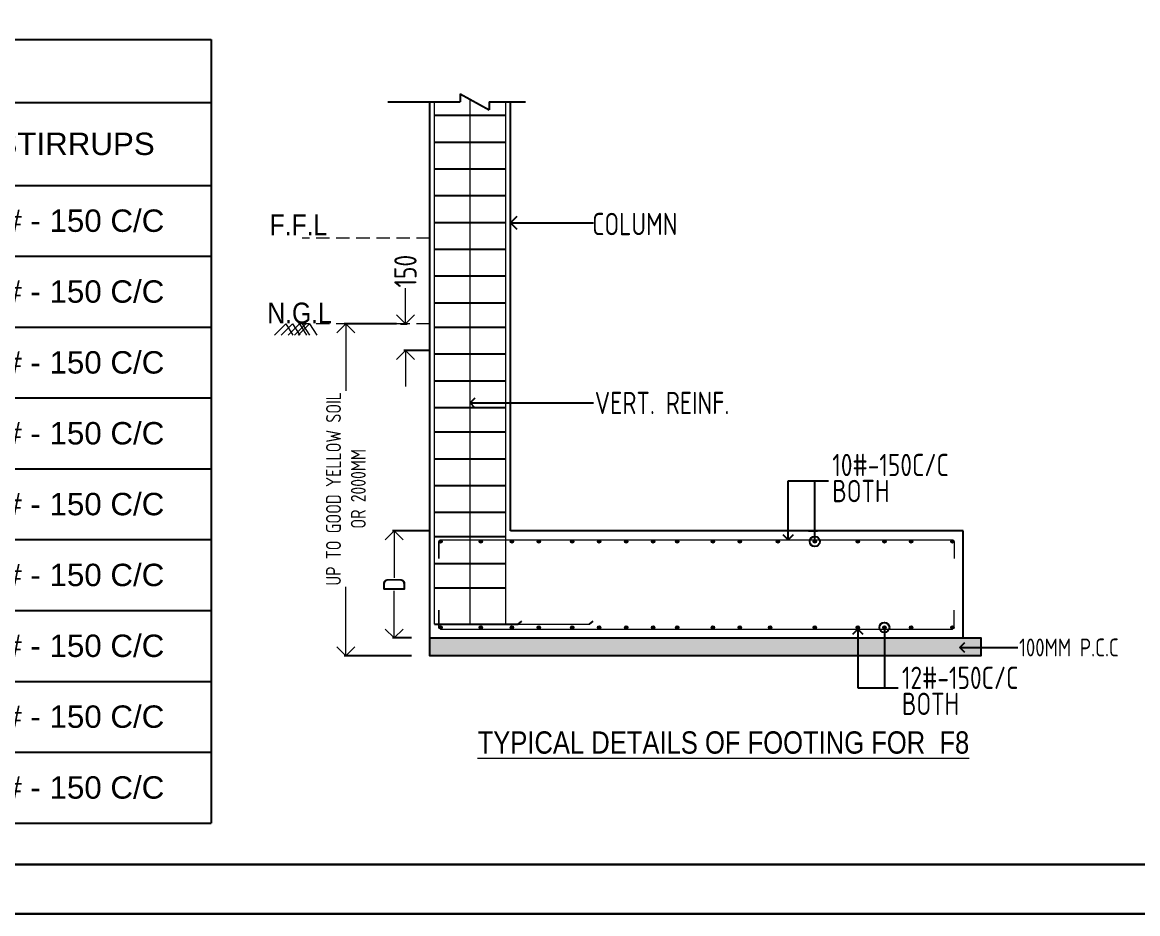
# Model space of a CAD drawing. Header units: inches. Extents: x -605 to 2991212, y -2872845 to 0.
# Drawn here: x 2431473 to 2443964, y -2658104 to -2648117 of the extents above; entities that cross this region are included whole.
import ezdxf
from ezdxf.enums import TextEntityAlignment as Align

# ---------------------------------------------------------------- set-up
doc = ezdxf.new("R2010")
doc.units = ezdxf.units.IN
doc.header["$LTSCALE"] = 600
doc.header["$MEASUREMENT"] = 0
doc.linetypes.add('HIDDEN', pattern=[0.375, 0.25, -0.125])
for name, color, linetype, lineweight in [('PV_TEXT_ROMANS', 7, 'Continuous', 0), ('rDIMension', 1, 'Continuous', 18), ('rPCC DASH', 9, 'HIDDEN', 15), ('rRCC 1', 3, 'Continuous', 25), ('rRCC 2', 40, 'Continuous', 15), ('rREINF 1', 1, 'Continuous', 25), ('rSHEET', 2, 'Continuous', 30), ('TEXT3', 7, 'Continuous', 30)]:
    doc.layers.add(name, color=color, linetype=linetype, lineweight=lineweight)
doc.layers.add('S&T_HATCH', color=7, linetype='Continuous')
doc.layers.add('see level', color=2, linetype='Continuous')
doc.styles.add('DIM', font='geniso.shx', dxfattribs={"width": 0.85})
doc.styles.add('J.P', font='ARIALN.TTF')
doc.styles.add('ROMANS', font='arial.ttf')
doc.styles.get("Standard").update_dxf_attribs({"font": 'arial.ttf'})
doc.dimstyles.new('ST-150', dxfattribs={"dimscale": 75, "dimtxt": 3, "dimasz": 2, "dimexe": 0.18, "dimexo": 0.0625, "dimgap": 0.2, "dimtad": 0, "dimdec": 0, "dimlfac": 2, "dimzin": 0, "dimdsep": 46, "dimtxsty": 'DIM', "dimblk": 'OPEN90', "dimcen": 0.09, "dimclrd": 256, "dimclrt": 7, "dimadec": 0, "dimazin": 0, "dimtfac": 1, "dimtdec": 0, "dimtofl": 0, "dimtmove": 0, "dimatfit": 3, "dimldrblk": 'OPEN90', "dimfxl": 1, "dimtolj": 1, "dimtzin": 0, "dimlwd": -1, "dimarcsym": 0})
doc.dimstyles.new('ST-50', dxfattribs={"dimscale": 100, "dimtxt": 2.5, "dimasz": 2, "dimexe": 0.18, "dimexo": 0.0625, "dimgap": 0.2, "dimtad": 0, "dimdec": 0, "dimlfac": 0.5, "dimzin": 0, "dimdsep": 46, "dimtxsty": 'DIM', "dimblk": 'OPEN90', "dimcen": 0.09, "dimclrd": 256, "dimclrt": 7, "dimadec": 0, "dimazin": 0, "dimtfac": 1, "dimtdec": 0, "dimtofl": 0, "dimtmove": 0, "dimatfit": 3, "dimldrblk": 'OPEN90', "dimfxl": 1, "dimtolj": 1, "dimtzin": 0, "dimlwd": -1, "dimarcsym": 0})

# ---------------------------------------------------------------- blocks, each defined once
blk = doc.blocks.new('*T1601')
at = {"layer": 'see level', "color": 0, "linetype": 'ByBlock', "lineweight": -2}
for p, q in [((0, 0), (11804.96564919146, 0)), ((0, 0), (0, -1634.244504391829)), ((11804.96564919146, 0), (11804.96564919146, -8778.54899590846)), ((0, -706.2156050933952), (11804.96564919146, -706.2156050933952)), ((2253.976252385664, -706.2156050933952), (2253.976252385664, -1634.244504391829)), ((3814.8367312598, -706.2156050933952), (3814.8367312598, -1634.244504391829)), ((5375.697210133936, -706.2156050933952), (5375.697210133936, -1634.244504391829)), ((8769.959162491754, -706.2156050933952), (8769.959162491754, -1634.244504391829)), ((0, -1634.244504391829), (11804.96564919146, -1634.244504391829)), ((0, -1634.244504391829), (0, -8778.54899590846)), ((2253.976252385664, -1634.244504391829), (2253.976252385664, -8778.54899590846)), ((3814.8367312598, -1634.244504391829), (3814.8367312598, -8778.54899590846)), ((5375.697210133936, -1634.244504391829), (5375.697210133936, -8778.54899590846)), ((8769.959162491754, -1634.244504391829), (8769.959162491754, -8778.54899590846)), ((0, -2428.056114560344), (11804.96564919146, -2428.056114560344)), ((0, -3221.867724728858), (11804.96564919146, -3221.867724728858)), ((0, -4015.679334897373), (11804.96564919146, -4015.679334897373)), ((0, -4809.490945065888), (11804.96564919146, -4809.490945065888)), ((0, -5603.302555234402), (11804.96564919146, -5603.302555234402)), ((0, -6397.114165402917), (11804.96564919146, -6397.114165402917)), ((0, -7190.925775571432), (11804.96564919146, -7190.925775571432)), ((0, -7984.737385739946), (11804.96564919146, -7984.737385739946)), ((0, -8778.54899590846), (11804.96564919146, -8778.54899590846))]:
    blk.add_line(p, q, dxfattribs=at)
at = {"layer": 'see level', "color": 0, "linetype": 'ByBlock'}
for s, insert, char_height, width, attachment_point in [('     PEDESTAL SCHEDULE', (55.90710117491064, -353.1078025466976), 346.8578841942526, 11693.15144684164, 4), ('PEDESTAL', (1126.988126192832, -1170.230054742612), 250.9348782386525, 2142.162050035843, 5), ('X', (3034.406491822732, -1170.230054742612), 250.9348782386525, 1449.046276524315, 5), ('Y', (4595.266970696868, -1170.230054742612), 250.9348782386525, 1449.046276524315, 5), ('MAIN STEEL', (7072.828186312845, -1170.230054742612), 250.9348782386525, 3282.447750007997, 5), ('STIRRUPS', (10287.46240584161, -1170.230054742612), 250.9348782386525, 2923.192284349888, 5), ('C1', (1126.988126192832, -2031.150309476086), 250.9348782386525, 2142.162050035843, 5), ('450', (3034.406491822732, -2031.150309476086), 250.9348782386525, 1449.046276524315, 5), ('230', (4595.266970696868, -2031.150309476086), 250.9348782386525, 1449.046276524315, 5), ('8-16 #', (7072.828186312845, -2031.150309476086), 250.9348782386525, 3282.447750007997, 5), ('8# - 150 C/C', (10287.46240584161, -2031.150309476086), 250.9348782386525, 2923.192284349888, 5), ('C2', (1126.988126192832, -2824.961919644601), 250.9348782386525, 2142.162050035843, 5), ('600', (3034.406491822732, -2824.961919644601), 250.9348782386525, 1449.046276524315, 5), ('230', (4595.266970696868, -2824.961919644601), 250.9348782386525, 1449.046276524315, 5), ('10-16 #', (7072.828186312845, -2824.961919644601), 250.9348782386525, 3282.447750007997, 5), ('8# - 150 C/C', (10287.46240584161, -2824.961919644601), 250.9348782386525, 2923.192284349888, 5), ('C3', (1126.988126192832, -3618.773529813116), 250.9348782386525, 2142.162050035843, 5), ('770', (3034.406491822732, -3618.773529813116), 250.9348782386525, 1449.046276524315, 5), ('350', (4595.266970696868, -3618.773529813116), 250.9348782386525, 1449.046276524315, 5), ('6-16 # + 6-12 #', (7072.828186312845, -3618.773529813116), 250.9348782386525, 3282.447750007997, 5), ('8# - 150 C/C', (10287.46240584161, -3618.773529813116), 250.9348782386525, 2923.192284349888, 5), ('C4', (1126.988126192832, -4412.58513998163), 250.9348782386525, 2142.162050035843, 5), ('800', (3034.406491822732, -4412.58513998163), 250.9348782386525, 1449.046276524315, 5), ('350', (4595.266970696868, -4412.58513998163), 250.9348782386525, 1449.046276524315, 5), ('6-16 # + 8-12 #', (7072.828186312845, -4412.58513998163), 250.9348782386525, 3282.447750007997, 5), ('8# - 150 C/C', (10287.46240584161, -4412.58513998163), 250.9348782386525, 2923.192284349888, 5), ('C5', (1126.988126192832, -5206.396750150146), 250.9348782386525, 2142.162050035843, 5), ('800', (3034.406491822732, -5206.396750150146), 250.9348782386525, 1449.046276524315, 5), ('400', (4595.266970696868, -5206.396750150146), 250.9348782386525, 1449.046276524315, 5), ('8-16 # + 8-12 #', (7072.828186312845, -5206.396750150146), 250.9348782386525, 3282.447750007997, 5), ('8# - 150 C/C', (10287.46240584161, -5206.396750150146), 250.9348782386525, 2923.192284349888, 5), ('C6', (1126.988126192832, -6000.20836031866), 250.9348782386525, 2142.162050035843, 5), ('770', (3034.406491822732, -6000.20836031866), 250.9348782386525, 1449.046276524315, 5), ('350', (4595.266970696868, -6000.20836031866), 250.9348782386525, 1449.046276524315, 5), ('8-16 # + 8-12 #', (7072.828186312845, -6000.20836031866), 250.9348782386525, 3282.447750007997, 5), ('8# - 150 C/C', (10287.46240584161, -6000.20836031866), 250.9348782386525, 2923.192284349888, 5), ('C7', (1126.988126192832, -6794.019970487175), 250.9348782386525, 2142.162050035843, 5), ('600', (3034.406491822732, -6794.019970487175), 250.9348782386525, 1449.046276524315, 5), ('250', (4595.266970696868, -6794.019970487175), 250.9348782386525, 1449.046276524315, 5), ('8-16 # + 4-12 #', (7072.828186312845, -6794.019970487175), 250.9348782386525, 3282.447750007997, 5), ('8# - 150 C/C', (10287.46240584161, -6794.019970487175), 250.9348782386525, 2923.192284349888, 5), ('C8', (1126.988126192832, -7587.831580655689), 250.9348782386525, 2142.162050035843, 5), ('380', (3034.406491822732, -7587.831580655689), 250.9348782386525, 1449.046276524315, 5), ('380', (4595.266970696868, -7587.831580655689), 250.9348782386525, 1449.046276524315, 5), ('{\\fArial|b0|i0|c0|p34;4-16 # + 4-12 #}', (7072.828186312845, -7587.831580655689), 250.9348782386525, 3282.447750007997, 5), ('8# - 150 C/C', (10287.46240584161, -7587.831580655689), 250.9348782386525, 2923.192284349888, 5), ('8# - 150 C/C', (10287.46240584161, -8381.643190824203), 250.9348782386525, 2923.192284349888, 5), ('FC', (1126.988126192832, -8381.643190824203), 250.9348782386525, 2142.162050035843, 5), ('230', (3034.406491822732, -8381.643190824203), 250.9348782386525, 1449.046276524315, 5), ('230', (4595.266970696868, -8381.643190824203), 250.9348782386525, 1449.046276524315, 5), ('4-12 #', (7072.828186312845, -8381.643190824203), 250.9348782386525, 3282.447750007997, 5)]:
    blk.add_mtext(s, dxfattribs=dict(at, insert=insert, char_height=char_height, width=width, attachment_point=attachment_point))
blk = doc.blocks.new('_Open90')
at = {"color": 0, "linetype": 'ByBlock', "lineweight": -2}
for p, q in [((0, 0), (-1, 0)), ((-0.5, 0.5), (0, 0)), ((0, 0), (-0.5, -0.5))]:
    blk.add_line(p, q, dxfattribs=at)
blk = doc.blocks.new('*D1652')
at = {"layer": 'Defpoints', "color": 0}
for p in [(2435096.702888671, -2651495.476463492), (2435670.800459459, -2651495.476463492), (2435838.470467321, -2655214.838681301)]:
    blk.add_point(p, dxfattribs=at)
at = {"layer": 'rDIMension', "color": 0, "lineweight": -2}
for p, q in [((2435664.550459459, -2651495.476463492), (2435078.702888671, -2651495.476463492)), ((2435832.220467321, -2655214.838681301), (2435078.702888671, -2655214.838681301))]:
    blk.add_line(p, q, dxfattribs=at)
at = {"layer": 'rDIMension'}
for p, q in [((2435096.702888671, -2651695.476463492), (2435096.702888671, -2652247.236857234)), ((2435096.702888671, -2655014.838681301), (2435096.702888671, -2654440.580957233))]:
    blk.add_line(p, q, dxfattribs=at)
at = {"layer": 'rDIMension', "xscale": 200, "yscale": 200, "zscale": 200}
for p, rotation in [((2435096.702888671, -2651495.476463492), 90), ((2435096.702888671, -2655214.838681301), 270)]:
    blk.add_blockref('_Open90', p, dxfattribs=dict(at, rotation=rotation))
at = {"layer": 'rDIMension', "color": 7, "insert": (2435096.702888671, -2653343.908907233), "char_height": 250, "attachment_point": 5, "rotation": 90, "style": 'DIM'}
blk.add_mtext('\\A1;{\\H0.66667x;UP TO GOOD YELLOW SOIL\\POR 2000MM}', dxfattribs=at)
blk = doc.blocks.new('*D1653')
at = {"layer": 'Defpoints', "color": 0}
for p in [(2435701.038226419, -2651495.476463492), (2435763.317848754, -2651795.476463493), (2436038.470467321, -2651795.476463493)]:
    blk.add_point(p, dxfattribs=at)
at = {"layer": 'rDIMension'}
for p, q in [((2435763.317848754, -2651295.476463492), (2435763.317848754, -2651095.476463492)), ((2435763.317848754, -2651995.476463493), (2435763.317848754, -2652195.476463493))]:
    blk.add_line(p, q, dxfattribs=at)
at = {"layer": 'rDIMension', "color": 0, "lineweight": -2}
for p, q in [((2435707.288226419, -2651495.476463492), (2435781.317848754, -2651495.476463492)), ((2436032.220467321, -2651795.476463493), (2435745.317848754, -2651795.476463493))]:
    blk.add_line(p, q, dxfattribs=at)
at = {"layer": 'rDIMension', "xscale": 200, "yscale": 200, "zscale": 200}
for p, rotation in [((2435763.317848754, -2651495.476463492), 270), ((2435763.317848754, -2651795.476463493), 90)]:
    blk.add_blockref('_Open90', p, dxfattribs=dict(at, rotation=rotation))
at = {"layer": 'rDIMension', "color": 7, "insert": (2435763.317848754, -2650905.392802075), "char_height": 250, "attachment_point": 5, "rotation": 90, "style": 'DIM'}
blk.add_mtext('\\A1;150', dxfattribs=at)
blk = doc.blocks.new('*D1654')
at = {"layer": 'Defpoints', "color": 0}
for p in [(2435637.329626482, -2653814.8386813), (2436038.470467321, -2653814.8386813), (2435838.470467321, -2655014.838681301)]:
    blk.add_point(p, dxfattribs=at)
at = {"layer": 'rDIMension', "color": 0, "lineweight": -2}
for p, q in [((2436032.220467321, -2653814.8386813), (2435619.329626482, -2653814.8386813)), ((2435832.220467321, -2655014.838681301), (2435619.329626482, -2655014.838681301))]:
    blk.add_line(p, q, dxfattribs=at)
at = {"layer": 'rDIMension'}
for p, q in [((2435637.329626482, -2654014.8386813), (2435637.329626482, -2654341.713681301)), ((2435637.329626482, -2654814.838681301), (2435637.329626482, -2654487.963681301))]:
    blk.add_line(p, q, dxfattribs=at)
at = {"layer": 'rDIMension', "xscale": 200, "yscale": 200, "zscale": 200}
for p, rotation in [((2435637.329626482, -2653814.8386813), 90), ((2435637.329626482, -2655014.838681301), 270)]:
    blk.add_blockref('_Open90', p, dxfattribs=dict(at, rotation=rotation))
at = {"layer": 'rDIMension', "color": 7, "insert": (2435637.329626482, -2654414.838681301), "char_height": 250, "attachment_point": 5, "rotation": 90, "style": 'DIM'}
blk.add_mtext('\\A1;D', dxfattribs=at)

msp = doc.modelspace()

# ---------------------------------------------------------------- hatches: boundary and pattern name
at = {"layer": 'rRCC 2'}
h = msp.add_hatch(color=256, dxfattribs=at)
h.dxf.hatch_style = 1
edge = h.paths.add_edge_path()
edge.add_arc((2436157.17124726, -2653933.53946124), 18.70077993899758, 0, 360, ccw=False)
h = msp.add_hatch(color=256, dxfattribs=at)
h.dxf.hatch_style = 1
edge = h.paths.add_edge_path()
edge.add_arc((2436607.171247249, -2653933.53946124), 18.70077993899758, 0, 360, ccw=False)
h = msp.add_hatch(color=256, dxfattribs=at)
h.dxf.hatch_style = 1
edge = h.paths.add_edge_path()
edge.add_arc((2436955.699626384, -2653933.53946124), 18.70077993899758, 0, 360, ccw=False)
h = msp.add_hatch(color=256, dxfattribs=at)
h.dxf.hatch_style = 1
edge = h.paths.add_edge_path()
edge.add_arc((2437255.699626384, -2653933.53946124), 18.70077993899758, 0, 360, ccw=False)
h = msp.add_hatch(color=256, dxfattribs=at)
h.dxf.hatch_style = 1
edge = h.paths.add_edge_path()
edge.add_arc((2437632.423776345, -2653933.53946124), 18.70077993899758, 0, 360, ccw=False)
h = msp.add_hatch(color=256, dxfattribs=at)
h.dxf.hatch_style = 1
edge = h.paths.add_edge_path()
edge.add_arc((2437932.423776345, -2653933.53946124), 18.70077993899758, 0, 360, ccw=False)
h = msp.add_hatch(color=256, dxfattribs=at)
h.dxf.hatch_style = 1
edge = h.paths.add_edge_path()
edge.add_arc((2438237.171247253, -2653933.53946124), 18.70077993899758, 0, 360, ccw=False)
h = msp.add_hatch(color=256, dxfattribs=at)
h.dxf.hatch_style = 1
edge = h.paths.add_edge_path()
edge.add_arc((2438537.171247253, -2653933.53946124), 18.70077993899758, 0, 360, ccw=False)
h = msp.add_hatch(color=256, dxfattribs=at)
h.dxf.hatch_style = 1
edge = h.paths.add_edge_path()
edge.add_arc((2438807.171247253, -2653933.53946124), 18.70077993899758, 0, 360, ccw=False)
h = msp.add_hatch(color=256, dxfattribs=at)
h.dxf.hatch_style = 1
edge = h.paths.add_edge_path()
edge.add_arc((2439206.975868536, -2653933.53946124), 18.70077993899758, 0, 360, ccw=False)
h = msp.add_hatch(color=256, dxfattribs=at)
h.dxf.hatch_style = 1
edge = h.paths.add_edge_path()
edge.add_arc((2439506.975868536, -2653933.53946124), 18.70077993899758, 0, 360, ccw=False)
h = msp.add_hatch(color=256, dxfattribs=at)
h.dxf.hatch_style = 1
edge = h.paths.add_edge_path()
edge.add_arc((2439934.84687485, -2653933.53946124), 18.70077993899758, 0, 360, ccw=False)
h = msp.add_hatch(color=256, dxfattribs=at)
h.dxf.hatch_style = 1
edge = h.paths.add_edge_path()
edge.add_arc((2440347.171247254, -2653933.53946124), 18.70077993899758, 0, 360, ccw=False)
h = msp.add_hatch(color=256, dxfattribs=at)
h.dxf.hatch_style = 1
edge = h.paths.add_edge_path()
edge.add_arc((2440828.916883423, -2653933.53946124), 18.70077993899758, 0, 360, ccw=False)
h = msp.add_hatch(color=256, dxfattribs=at)
h.dxf.hatch_style = 1
edge = h.paths.add_edge_path()
edge.add_arc((2441127.17124726, -2653933.53946124), 18.70077993899758, 0, 360, ccw=False)
h = msp.add_hatch(color=256, dxfattribs=at)
h.dxf.hatch_style = 1
edge = h.paths.add_edge_path()
edge.add_arc((2441427.17124726, -2653933.53946124), 18.70077993899758, 0, 360, ccw=False)
h = msp.add_hatch(color=256, dxfattribs=at)
h.dxf.hatch_style = 1
edge = h.paths.add_edge_path()
edge.add_arc((2441889.769687383, -2653933.53946124), 18.70077993899758, 0, 360, ccw=False)
h = msp.add_hatch(color=256, dxfattribs=at)
h.dxf.hatch_style = 1
edge = h.paths.add_edge_path()
edge.add_arc((2436157.17124726, -2654896.137901361), 18.70077993899758, 0, 360)
h = msp.add_hatch(color=256, dxfattribs=at)
h.dxf.hatch_style = 1
edge = h.paths.add_edge_path()
edge.add_arc((2436607.171247249, -2654896.137901361), 18.70077993899758, 0, 360)
h = msp.add_hatch(color=256, dxfattribs=at)
h.dxf.hatch_style = 1
edge = h.paths.add_edge_path()
edge.add_arc((2436955.699626384, -2654896.137901361), 18.70077993899758, 0, 360)
h = msp.add_hatch(color=256, dxfattribs=at)
h.dxf.hatch_style = 1
edge = h.paths.add_edge_path()
edge.add_arc((2437255.699626384, -2654896.137901361), 18.70077993899758, 0, 360)
h = msp.add_hatch(color=256, dxfattribs=at)
h.dxf.hatch_style = 1
edge = h.paths.add_edge_path()
edge.add_arc((2437632.423776345, -2654896.137901361), 18.70077993899758, 0, 360)
h = msp.add_hatch(color=256, dxfattribs=at)
h.dxf.hatch_style = 1
edge = h.paths.add_edge_path()
edge.add_arc((2437932.423776345, -2654896.137901361), 18.70077993899758, 0, 360)
h = msp.add_hatch(color=256, dxfattribs=at)
h.dxf.hatch_style = 1
edge = h.paths.add_edge_path()
edge.add_arc((2438237.171247253, -2654896.137901361), 18.70077993899758, 0, 360)
h = msp.add_hatch(color=256, dxfattribs=at)
h.dxf.hatch_style = 1
edge = h.paths.add_edge_path()
edge.add_arc((2438537.171247253, -2654896.137901361), 18.70077993899758, 0, 360)
h = msp.add_hatch(color=256, dxfattribs=at)
h.dxf.hatch_style = 1
edge = h.paths.add_edge_path()
edge.add_arc((2438807.171247253, -2654896.137901361), 18.70077993899758, 0, 360)
h = msp.add_hatch(color=256, dxfattribs=at)
h.dxf.hatch_style = 1
edge = h.paths.add_edge_path()
edge.add_arc((2439206.975868536, -2654896.137901361), 18.70077993899758, 0, 360)
h = msp.add_hatch(color=256, dxfattribs=at)
h.dxf.hatch_style = 1
edge = h.paths.add_edge_path()
edge.add_arc((2439506.975868536, -2654896.137901361), 18.70077993899758, 0, 360)
h = msp.add_hatch(color=256, dxfattribs=at)
h.dxf.hatch_style = 1
edge = h.paths.add_edge_path()
edge.add_arc((2439847.171247254, -2654896.137901361), 18.70077993899758, 0, 360)
h = msp.add_hatch(color=256, dxfattribs=at)
h.dxf.hatch_style = 1
edge = h.paths.add_edge_path()
edge.add_arc((2440347.171247254, -2654896.137901361), 18.70077993899758, 0, 360)
h = msp.add_hatch(color=256, dxfattribs=at)
h.dxf.hatch_style = 1
edge = h.paths.add_edge_path()
edge.add_arc((2440828.916883423, -2654896.137901361), 18.70077993899758, 0, 360)
h = msp.add_hatch(color=256, dxfattribs=at)
h.dxf.hatch_style = 1
edge = h.paths.add_edge_path()
edge.add_arc((2441127.17124726, -2654896.137901361), 18.70077993899758, 0, 360)
h = msp.add_hatch(color=256, dxfattribs=at)
h.dxf.hatch_style = 1
edge = h.paths.add_edge_path()
edge.add_arc((2441427.17124726, -2654896.137901361), 18.70077993899758, 0, 360)
h = msp.add_hatch(color=256, dxfattribs=at)
h.dxf.hatch_style = 1
edge = h.paths.add_edge_path()
edge.add_arc((2441889.769687383, -2654896.137901362), 18.70077993899758, 0, 360)
at = {"layer": 'S&T_HATCH', "linetype": 'ByBlock', "transparency": 33554559}
h = msp.add_hatch(dxfattribs=at)
h.set_pattern_fill('AR-CONC', color=256, scale=30)
h.set_pattern_definition([(49.99999999999999, (56635.79830041016, -623050.4747785195), (215.178054780226, -18.82564049477853), [22.5, -247.5]), (355, (56635.79830041016, -623050.4747785195), (-41.6254000839, 225.6576401100035), [18, -198]), (100.45144446, (56653.72980471016, -623052.0435817195), (173.5526540181336, 206.8319972905888), [19.12205759999992, -210.3426335999993]), (46.18420000000001, (56635.79830041016, -622990.4747785195), (320.1723992014717, -49.65578423792296), [33.75, -371.25]), (96.63563549, (56662.47932391016, -622994.6127706195), (280.3985837022685, 292.2355802323651), [28.6831026, -315.5141279999999]), (351.1841639899999, (56635.79830041016, -622990.4747785195), (280.3985835164319, 292.2355800809971), [27, -297.0000003]), (21, (56665.79830041016, -623005.4747785195), (179.0721156355385, -120.7856671996016), [22.5, -247.5]), (326.0000000000001, (56665.79830041016, -623005.4747785195), (72.99459957647451, 217.5450135140559), [18, -198]), (71.45144474, (56680.72097661016, -623015.5402507195), (252.0667130189913, 96.75934584190615), [19.122057, -210.3426336]), (37.50000000000001, (56635.79830041016, -623050.4747785195), (3.647956595187201, 99.86815614939344), [0, -195.6, 0, -201, 0, -198.75]), (7.499999999999999, (56635.79830041016, -623050.4747785195), (78.92086123264458, 118.3235135647081), [0, -114.6, 0, -191.1, 0, -75.75]), (327.5, (56568.89830041015, -623050.4747785195), (160.1467308517227, -6.766461520313927), [0, -75, 0, -234, 0, -310.5]), (317.5, (56538.89830041015, -623050.4747785195), (174.9558508027159, 30.03149469969532), [0, -97.5, 0, -155.4, 0, -220.5])])
h.paths.add_polyline_path([(2442208.470467322, -2655014.838681301), (2436038.470467321, -2655013.317313899), (2436038.470467321, -2655213.317313899), (2442208.470467322, -2655214.838681301)])

# ---------------------------------------------------------------- linework, layer by layer
at = {"layer": 'rPCC DASH'}
for p, q in [((2436038.470467321, -2650535.476463492), (2434606.015855718, -2650535.476463492)), ((2436038.470467321, -2651495.476463492), (2434567.003705432, -2651495.476463492))]:
    msp.add_line(p, q, dxfattribs=at)
at = {"layer": 'rRCC 1'}
for p, q in [((2436374.954304898, -2648917.78485635), (2436700.846665915, -2649097.930494024)), ((2436374.954304898, -2648917.78485635), (2436374.954304898, -2649007.857675187)), ((2435565.734975547, -2649007.857675188), (2436374.954304899, -2649007.857675188)), ((2436038.470467321, -2651795.476463492), (2436038.470467321, -2649007.857675187)), ((2436700.846665915, -2649007.857675187), (2437108.377070061, -2649007.857675187)), ((2436700.846665915, -2649007.857675187), (2436700.846665915, -2649097.930494024)), ((2436938.470467321, -2653814.838681301), (2436938.470467321, -2649007.857675187)), ((2436038.470467321, -2653814.838681301), (2436038.470467321, -2651495.476463492)), ((2436038.470467321, -2655014.8386813), (2436038.470467321, -2653814.8386813)), ((2442008.470467321, -2653814.838681301), (2436938.470467321, -2653814.838681301)), ((2440278.470467314, -2653814.838681301), (2440378.470467314, -2653814.838681301)), ((2442008.470467321, -2655014.838681301), (2442008.470467321, -2653814.838681301))]:
    msp.add_line(p, q, dxfattribs=at)
at = {"layer": 'rRCC 1', "color": 2}
for p, q in [((2436088.470467321, -2649158.896068), (2436888.470467321, -2649158.896067999)), ((2436088.470467321, -2649458.896068), (2436888.470467321, -2649458.896068)), ((2436088.470467321, -2649758.896068), (2436888.470467321, -2649758.896068)), ((2436088.470467321, -2650058.896068), (2436888.470467321, -2650058.896068)), ((2436088.470467321, -2650358.896068), (2436888.470467321, -2650358.896068)), ((2436088.470467321, -2650658.896068), (2436888.470467321, -2650658.896068)), ((2436088.470467321, -2650958.896067999), (2436888.470467322, -2650958.896068)), ((2436088.470467321, -2651258.896068), (2436888.470467321, -2651258.896068)), ((2436088.470467321, -2651532.507742118), (2436888.470467321, -2651532.507742118)), ((2436088.470467321, -2651832.507742118), (2436888.470467321, -2651832.507742118)), ((2436088.470467321, -2652132.507742117), (2436888.470467322, -2652132.507742118)), ((2436088.470467321, -2652432.507742118), (2436888.470467321, -2652432.507742118)), ((2436088.470467321, -2652706.119416235), (2436888.470467321, -2652706.119416235)), ((2436088.470467321, -2653006.119416235), (2436888.470467321, -2653006.119416235)), ((2436088.470467321, -2653306.119416235), (2436888.470467322, -2653306.119416235)), ((2436088.470467321, -2653606.119416235), (2436888.470467321, -2653606.119416235)), ((2436088.470467321, -2653879.731090353), (2436888.470467321, -2653879.731090353)), ((2436088.470467321, -2654179.731090354), (2436888.470467321, -2654179.731090354)), ((2436088.470467321, -2654453.342764472), (2436888.470467321, -2654453.342764472)), ((2437026.630467318, -2654860.96391528), (2437066.75123338, -2654826.96333129)), ((2437826.183802221, -2654860.963915276), (2437866.304568282, -2654826.963331285)), ((2436088.470467322, -2654860.96391528), (2437026.630467318, -2654860.96391528))]:
    msp.add_line(p, q, dxfattribs=at)
at = {"layer": 'rRCC 1'}
msp.add_lwpolyline([(2436038.470467321, -2655013.317313899), (2442208.470467322, -2655014.838681301), (2442208.470467322, -2655214.838681301), (2436038.470467321, -2655213.317313899)], close=True, dxfattribs=at)
at = {"layer": 'rRCC 2'}
for p, q in [((2436488.470467321, -2654860.96391528), (2436488.47046732, -2648980.53392295)), ((2436088.470467321, -2654860.96391528), (2436088.470467321, -2649007.857675187)), ((2436888.470467321, -2654860.96391528), (2436888.470467321, -2649007.857675187)), ((2436888.470467322, -2654860.96391528), (2436888.470467321, -2649007.857675187)), ((2434423.338811557, -2651495.476463492), (2434295.459497408, -2651623.533348585)), ((2434500.432008415, -2651495.476463492), (2434372.552694267, -2651623.533348585)), ((2434423.338811557, -2651495.476463492), (2434503.148878788, -2651623.533348585)), ((2434576.277172948, -2651495.476463492), (2434448.397858799, -2651623.533348585)), ((2434500.432008415, -2651495.476463492), (2434580.242075646, -2651623.533348585)), ((2434648.511043941, -2651495.476463492), (2434520.631729792, -2651623.533348585)), ((2434690.660424308, -2651495.476463492), (2434562.781110159, -2651623.533348585)), ((2434576.277172948, -2651495.476463492), (2434656.087240178, -2651623.533348585)), ((2434608.496696114, -2651495.476463492), (2434688.306763344, -2651623.533348585)), ((2434690.660424308, -2651495.476463492), (2434770.470491539, -2651623.533348585)), ((2436888.470467323, -2654860.96391528), (2437826.183802221, -2654860.963915276))]:
    msp.add_line(p, q, dxfattribs=at)
for points in [[(2436138.470467321, -2654124.838681301), (2436138.470467321, -2653933.53946124)], [(2436138.470467321, -2653933.53946124), (2436138.470467321, -2654124.838681301)], [(2436157.17124726, -2653914.838681301), (2441889.769687383, -2653914.838681301)], [(2441908.470467322, -2653933.53946124), (2441908.470467322, -2654124.838681301)], [(2436138.470467321, -2654704.8386813), (2436138.470467321, -2654896.137901361)], [(2436138.470467321, -2654896.137901361), (2436138.470467321, -2654704.838681301)], [(2441908.470467322, -2654896.137901362), (2441908.470467322, -2654704.838681301)], [(2436157.17124726, -2654914.8386813), (2441889.769687383, -2654914.838681301)]]:
    msp.add_lwpolyline(points, dxfattribs=at)
for centre in [(2436157.17124726, -2653933.53946124), (2436157.17124726, -2653933.53946124), (2436607.171247249, -2653933.53946124), (2436607.171247249, -2653933.53946124), (2436955.699626384, -2653933.53946124), (2436955.699626384, -2653933.53946124), (2437255.699626384, -2653933.53946124), (2437255.699626384, -2653933.53946124), (2437632.423776345, -2653933.53946124), (2437632.423776345, -2653933.53946124), (2437932.423776345, -2653933.53946124), (2437932.423776345, -2653933.53946124), (2438237.171247253, -2653933.53946124), (2438237.171247253, -2653933.53946124), (2438537.171247253, -2653933.53946124), (2438537.171247253, -2653933.53946124), (2438807.171247253, -2653933.53946124), (2438807.171247253, -2653933.53946124), (2439206.975868536, -2653933.53946124), (2439206.975868536, -2653933.53946124), (2439506.975868536, -2653933.53946124), (2439506.975868536, -2653933.53946124), (2439934.84687485, -2653933.53946124), (2439934.84687485, -2653933.53946124), (2440347.171247254, -2653933.53946124), (2440347.171247254, -2653933.53946124), (2440828.916883423, -2653933.53946124), (2440828.916883423, -2653933.53946124), (2441127.17124726, -2653933.53946124), (2441127.17124726, -2653933.53946124), (2441427.17124726, -2653933.53946124), (2441427.17124726, -2653933.53946124), (2441889.769687383, -2653933.53946124), (2441889.769687383, -2653933.53946124), (2436157.17124726, -2654896.137901361), (2436157.17124726, -2654896.137901361), (2436607.171247249, -2654896.137901361), (2436607.171247249, -2654896.137901361), (2436955.699626384, -2654896.137901361), (2436955.699626384, -2654896.137901361), (2437255.699626384, -2654896.137901361), (2437255.699626384, -2654896.137901361), (2437632.423776345, -2654896.137901361), (2437632.423776345, -2654896.137901361), (2437932.423776345, -2654896.137901361), (2437932.423776345, -2654896.137901361), (2438237.171247253, -2654896.137901361), (2438237.171247253, -2654896.137901361), (2438537.171247253, -2654896.137901361), (2438537.171247253, -2654896.137901361), (2438807.171247253, -2654896.137901361), (2438807.171247253, -2654896.137901361), (2439206.975868536, -2654896.137901361), (2439206.975868536, -2654896.137901361), (2439506.975868536, -2654896.137901361), (2439506.975868536, -2654896.137901361), (2439847.171247254, -2654896.137901361), (2439847.171247254, -2654896.137901361), (2440347.171247254, -2654896.137901361), (2440347.171247254, -2654896.137901361), (2440828.916883423, -2654896.137901361), (2440828.916883423, -2654896.137901361), (2441127.17124726, -2654896.137901361), (2441127.17124726, -2654896.137901361), (2441427.17124726, -2654896.137901361), (2441427.17124726, -2654896.137901361), (2441889.769687383, -2654896.137901362), (2441889.769687383, -2654896.137901362)]:
    msp.add_circle(centre, 18.70077993899758, dxfattribs=at)
at = {"layer": 'rSHEET'}
msp.add_lwpolyline([(2394707.349608259, -2658104.077594464), (2452564.729573122, -2658104.077594464), (2452564.729573122, -2617194.777293525), (2394707.349608259, -2617194.777293525)], close=True, dxfattribs=at)
msp.add_lwpolyline([(2395671.639274341, -2657554.088096686), (2451600.439907041, -2657554.088096686, 0.414213562373095), (2452013.706906791, -2657140.821096937), (2452013.706906791, -2618158.033791052, 0.414213562373095), (2451600.439907042, -2617744.766791304), (2395671.639274341, -2617744.766791304, 0.414213562373095), (2395258.372274591, -2618158.033791052), (2395258.372274591, -2657140.821096937, 0.414213562373095)], format="xyb", close=True, dxfattribs=at)

# ---------------------------------------------------------------- block references
msp.add_blockref('*T1601', (2421782.033914295, -2648310.000643694))

# ---------------------------------------------------------------- texts
at = {"layer": 'PV_TEXT_ROMANS', "style": 'J.P'}
msp.add_text('%%UTYPICAL DETAILS OF FOOTING FOR  F8', height=250, rotation=359.9999999999999, dxfattribs=at).set_placement((2439324.895946033, -2656185.850025768), align=Align.MIDDLE)
at = {"layer": 'rDIMension', "color": 7, "attachment_point": 4, "line_spacing_factor": 0.7, "style": 'DIM'}
for s, insert, char_height in [('\\A1;10#-150C/C\\PBOTH', (2440543.828146189, -2653222.669410539), 249.9999999999998), ('\\A1;12#-150C/C\\PBOTH', (2441323.828146196, -2655607.007952062), 250)]:
    msp.add_mtext(s, dxfattribs=dict(at, insert=insert, char_height=char_height))
at = {"layer": 'rDIMension', "color": 7, "insert": (2442635.909525383, -2655121.099078968), "char_height": 200, "attachment_point": 4, "style": 'DIM'}
msp.add_mtext('\\A1;100MM P.C.C', dxfattribs=at)
at = {"layer": 'rRCC 2', "color": 7, "char_height": 250, "style": 'DIM'}
for s, insert, attachment_point in [('\\A1; COLUMN ', (2438808.866331484, -2650377.005377839), 6), ('\\A1;VERT. REINF.', (2437884.23721229, -2652381.957246582), 4)]:
    msp.add_mtext(s, dxfattribs=dict(at, insert=insert, attachment_point=attachment_point))
at = {"layer": 'TEXT3', "style": 'ROMANS', "width": 0.85}
for s, p in [('F.F.L', (2434242.794388192, -2650502.212260407)), ('N.G.L', (2434217.444946741, -2651489.989623205))]:
    msp.add_text(s, height=232.5536011379122, dxfattribs=at).set_placement(p)

# ---------------------------------------------------------------- dimensions: what is measured, and where the dimension line sits
at = {"layer": 'rDIMension'}
dim = msp.add_linear_dim(base=(2435763.317848754, -2651795.476463493), p1=(2435701.038226419, -2651495.476463492), p2=(2436038.470467321, -2651795.476463493), angle=90, dimstyle='ST-50', dxfattribs=at)
dim.commit()
dim.dimension.update_dxf_attribs({"geometry": '*D1653', "text_midpoint": (2435763.317848754, -2650905.392802075), "dimtype": 160})
dim = msp.add_linear_dim(base=(2435096.702888671, -2651495.476463492), p1=(2435838.470467321, -2655214.838681301), p2=(2435670.800459459, -2651495.476463492), angle=90, text='{\\H0.66667x;UP TO GOOD YELLOW SOIL\\POR 2000MM}', dimstyle='ST-50', dxfattribs=at)
dim.commit()
dim.dimension.update_dxf_attribs({"geometry": '*D1652', "text_midpoint": (2435096.702888671, -2653343.908907233), "dimtype": 160})
dim = msp.add_linear_dim(base=(2435637.329626482, -2653814.8386813), p1=(2435838.470467321, -2655014.838681301), p2=(2436038.470467321, -2653814.8386813), angle=90, text='D', dimstyle='ST-50', dxfattribs=at)
dim.commit()
dim.dimension.update_dxf_attribs({"geometry": '*D1654', "text_midpoint": (2435637.329626482, -2654414.838681301)})

# ---------------------------------------------------------------- leaders
at = {"layer": 'rREINF 1'}
msp.add_leader([(2436938.470467321, -2650364.644277032), (2437870.249900149, -2650364.644277032)], dimstyle='ST-150', dxfattribs=at)
at = {"layer": 'rREINF 1', "annotation_type": 0, "has_hookline": 1, "hookline_direction": 0, "text_width": 1530, "horizontal_direction": (1, 1.430212185077031e-12, 0)}
msp.add_leader([(2436488.470467321, -2652381.957246582), (2437869.23721229, -2652381.957246582)], dimstyle='ST-150', override={"dimasz": 1.5}, dxfattribs=at)
at = {"layer": 'rREINF 1'}
for points, override in [([(2440049.792291354, -2653914.838681302), (2440049.792291354, -2653254.851671983), (2440502.260162953, -2653254.851671983)], {"dimasz": 1.5}), ([(2440347.171247254, -2653933.53946124), (2440347.171247254, -2653254.851671983), (2440502.260162953, -2653254.851671983)], {"dimasz": 1.5, "dimldrblk": 'DotBlank'}), ([(2441127.17124726, -2654896.137901361), (2441127.17124726, -2655574.825690619), (2441282.26016296, -2655574.825690619)], {"dimasz": 1.5, "dimldrblk": 'DotBlank'}), ([(2440829.79229136, -2654914.8386813), (2440829.79229136, -2655574.825690619), (2441282.26016296, -2655574.825690619)], {"dimasz": 1.5})]:
    msp.add_leader(points, dimstyle='ST-150', override=override, dxfattribs=at)
at = {"layer": 'rREINF 1', "annotation_type": 0, "has_hookline": 1, "hookline_direction": 0, "text_width": 1122}
msp.add_leader([(2441973.456462639, -2655121.099078968), (2442620.909525383, -2655121.099078968)], dimstyle='ST-150', override={"dimasz": 1.5}, dxfattribs=at)

doc.saveas('drawing.dxf')
